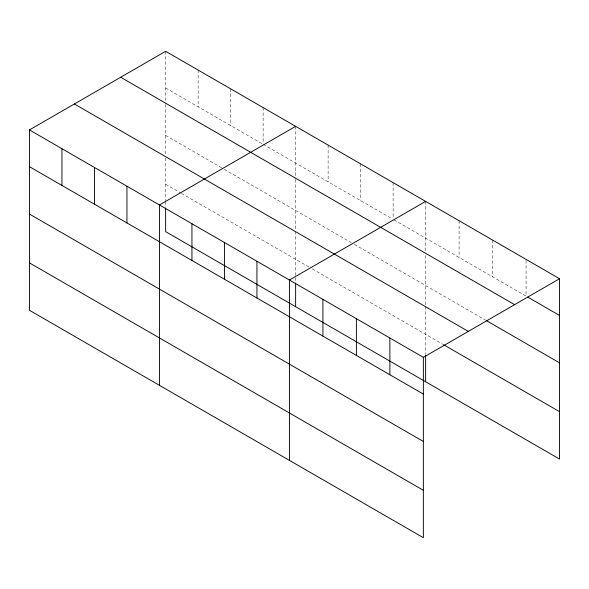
<?xml version="1.0" encoding="UTF-8"?>
<svg xmlns="http://www.w3.org/2000/svg" width="589" height="589" viewBox="0 0 589 589"><rect width="100%" height="100%" fill="white"/><g stroke="black" fill="none" stroke-linecap="round" stroke-linejoin="round"><path stroke-width="0.44" stroke-dasharray="2.94 2.21" d="M165.642 88.033L262.341 143.863M263.136 144.32L392.333 218.917M393.916 219.83L526.065 296.127L526.065 259.388M165.642 135.426L223.503 168.837M224.291 169.293L351.11 242.513M354.283 244.339L485.579 320.144M165.642 184.261L180.698 192.956M181.493 193.413L309.107 267.089M312.273 268.915L442.751 344.248M492.588 240.062L492.588 276.793M459.103 220.728L459.103 257.467M425.619 201.394L425.619 251.805M425.619 255.449L425.619 305.419M425.619 306.324L425.619 354.409M393.121 182.634L393.121 218.453M360.623 163.875L360.623 200.613M328.125 145.108L328.125 181.846M295.626 126.348L295.626 178.577M295.626 179.49L295.626 230.373M295.626 231.278L295.626 282.094M263.136 107.588L263.136 143.407M230.638 88.821L230.638 125.56M198.14 70.062L198.14 106.8M165.642 51.302L165.642 103.531M165.642 104.444L165.642 154.421M165.642 158.036L165.642 200.665M165.642 201.578L165.642 207.041"/><path stroke-width="0.88" d="M29.45 129.926L423.358 357.346L423.358 537.698L29.45 310.278L29.45 129.926L165.642 51.302L559.55 278.722L559.55 459.074L165.642 231.654L165.642 207.954M295.626 126.348L159.442 204.979L159.442 385.331M425.619 201.394L289.427 280.025L289.427 460.377M423.358 357.346L559.55 278.722M527.626 297.025L559.55 315.461M120.693 77.247L514.609 304.668M486.359 320.593L559.55 362.853M74.391 103.981L468.307 331.401M443.532 344.698L559.55 411.682M29.45 166.665L423.358 394.085M29.45 214.057L423.358 441.478M29.45 262.885L423.358 490.306M425.619 355.322L425.619 381.753M389.881 338.02L389.881 374.759M356.397 318.686L356.397 355.425M322.912 299.359L322.912 336.091M295.626 283.007L295.626 306.7M256.937 261.266L256.937 297.997M224.438 242.499L224.438 279.238M191.94 223.739L191.94 260.478M126.944 186.212L126.944 222.951M94.446 167.453L94.446 204.192M61.948 148.686L61.948 185.425"/></g></svg>
